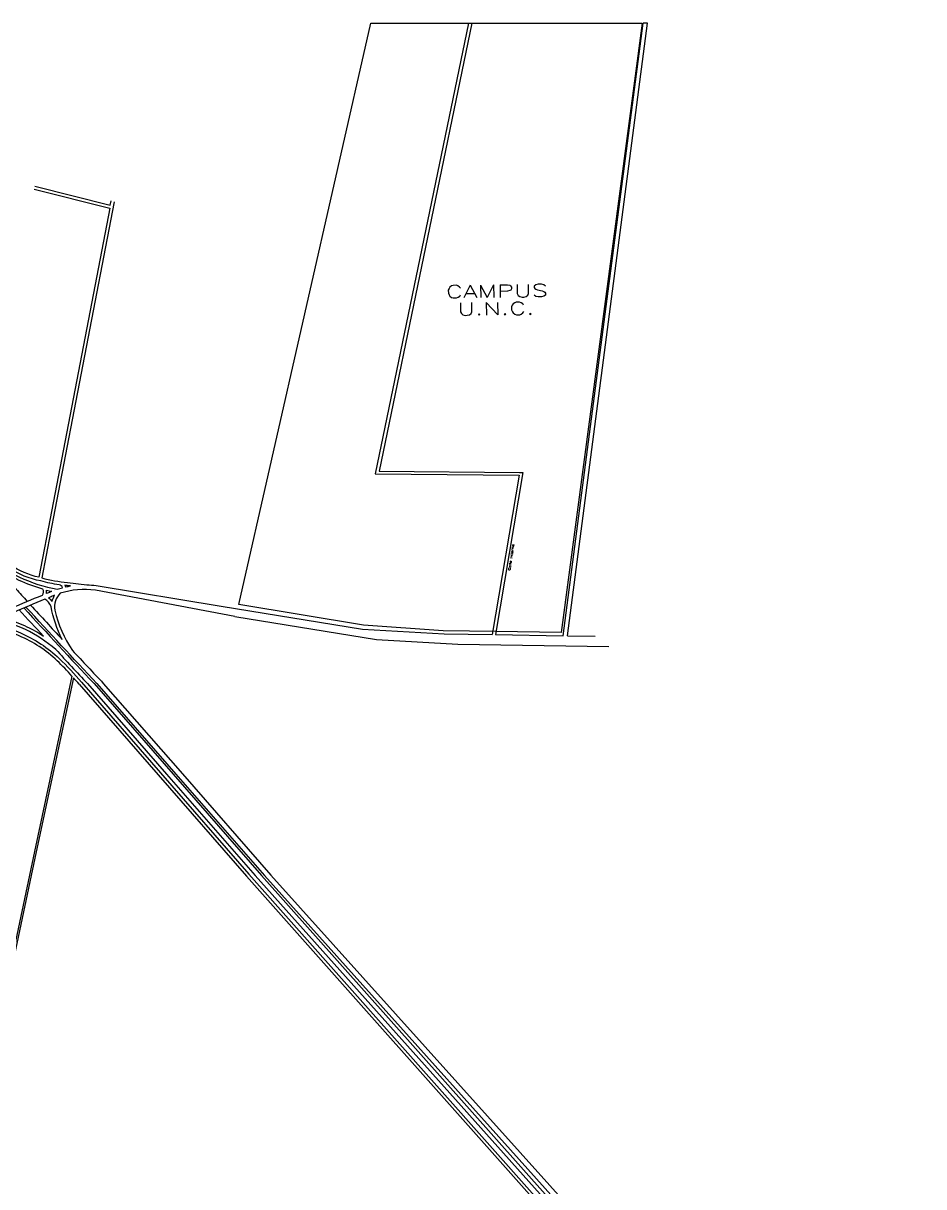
# Model space of a CAD drawing. Header units: millimetres. Extents: x 4374322 to 4409026, y 6503580 to 6534206.
# Drawn here: x 4402522 to 4406810, y 6514353 to 6519890 of the extents above; entities that cross this region are included whole.
import ezdxf

# ---------------------------------------------------------------- set-up
doc = ezdxf.new("R2010")
doc.units = ezdxf.units.MM
for name, color, linetype in [('LINEA CALLE', 252, 'Continuous'), ('NOMBRE BARRIO', 8, 'Continuous'), ('NOMBRE CALLE', 252, 'Continuous')]:
    doc.layers.add(name, color=color, linetype=linetype)
doc.styles.add('ROMANS', font='romans')

msp = doc.modelspace()

# ---------------------------------------------------------------- linework, layer by layer
at = {"layer": 'LINEA CALLE', "transparency": 33554687}
for p, q in [((4404642, 6519890.4), (4404198.2, 6517746.2)), ((4405093.3, 6516975.2), (4405474.4, 6519890.4))]:
    msp.add_line(p, q, dxfattribs=at)
for points in [[(4404772.7, 6516995.4), (4404521.2, 6516998.9), (4404141.3, 6517025.3), (4403548, 6517124.6), (4404176.4, 6519890.4), (4405469.5, 6519890.4), (4405083.7, 6516991.2), (4404772.7, 6516995.4)], [(4404657.6, 6519890.4), (4404216.3, 6517759.1), (4404885.4, 6517752.2), (4404900.1, 6517752.2), (4404770.1, 6516980.4)], [(4405113.8, 6516974.9), (4405494.9, 6519890.4), (4405474.4, 6519890.4)], [(4402573.1, 6519101.1), (4402933.5, 6519009.9), (4402657.3, 6517573.7)], [(4402576.8, 6519115.6), (4402936.3, 6519024.6), (4402940.4, 6519045.6)], [(4402954.7, 6519040.9), (4402672.6, 6517573.7)], [(4404198.2, 6517746.2), (4404883.2, 6517739)], [(4404883.2, 6517739), (4404755.4, 6516980.6)], [(4403464.1, 6517116.4), (4404138, 6517006.2), (4404525.6, 6516984.2), (4404755.4, 6516980.6)], [(4403530, 6517067.4), (4404203.8, 6516957.1), (4404591.5, 6516935.2), (4405310.3, 6516923.8)], [(4404770.1, 6516980.4), (4405093.3, 6516975.2)], [(4405113.8, 6516974.9), (4405244.5, 6516972.8)], [(4402761, 6516775.3), (4402583.6, 6515946.3), (4402180.6, 6514044.6), (4401550, 6514187.9)], [(4402753.9, 6516783.3), (4402575.2, 6515948.1), (4402174, 6514054.9), (4401551.7, 6514196.3)], [(4402787.8, 6516744.2), (4403164.1, 6516313.1), (4403585, 6515830.5), (4405009.2, 6514229.8)], [(4402799.3, 6516753.8), (4403175.6, 6516322.7), (4403596.5, 6515840.1), (4406546.9, 6512520)], [(4402828.4, 6516747.2), (4403204.7, 6516316.1), (4403625.6, 6515833.5), (4406784.1, 6512304.9)], [(4402858.8, 6516747.8), (4403235.1, 6516316.6), (4403656, 6515834), (4406627.2, 6512497)], [(4402872.7, 6516748), (4403249, 6516316.9), (4403669.9, 6515834.3), (4406647.6, 6512515.9)], [(4402903.1, 6516748.5), (4403279.5, 6516317.4), (4403700.3, 6515834.8), (4406809.9, 6512378.2)]]:
    msp.add_lwpolyline(points, dxfattribs=at)
for points in [[(4402343.9, 6517355.9, 0.127448), (4402684, 6517196.4, -0.015842), (4402708.4, 6517203.8, 0.310194), (4402693.3, 6517218.1, -0.034094), (4402605.7, 6517235.8, -0.102441), (4402453.3, 6517298.8, -0.045845), (4402313.1, 6517417.8, -0.011227), (4402168.2, 6517573.7, -0.011227)], [(4402657.3, 6517573.7), (4402595.7, 6517253.2, -0.09394), (4402461.9, 6517311.2, -0.045808), (4402323.8, 6517428.3, -0.010519), (4402188.3, 6517573.7, -0.010519)], [(4402672.6, 6517573.7), (4402610.4, 6517250.4, 0.050635), (4402732.6, 6517229.2), (4402824, 6517217.5, -0.027728), (4402868.5, 6517213.8), (4403464.1, 6517116.4)], [(4402753.9, 6516783.3, 0.019041), (4402683.3, 6516855.8, 0.08954), (4402502.9, 6516974.4), (4402413.7, 6517013.9, 0.124552), (4402344.7, 6517024.9, -0.075668), (4402285.9, 6517030.3, -0.200957), (4402189.3, 6517119.5, -0.220748), (4402175.4, 6517205.4, -0.298587), (4402198.1, 6517223.8, 0.024004), (4402215.7, 6517228.3, 0.000909), (4402213.9, 6517232.6, 0.072396), (4402181.3, 6517288.1, 0.072396)], [(4402487.1, 6517115.8, -0.00052), (4402446.2, 6517160.8, 0.000113), (4402337.5, 6517280.7, -0.041833), (4402401.5, 6517167.4, -0.1216), (4402408.1, 6517123.5, 0.304751), (4402427.5, 6517092.9, 0.044323), (4402465.6, 6517106.4, -0.008732), (4402613.1, 6517168.6, 0.263367), (4402615.4, 6517197, -0.079408), (4402396.4, 6517298, -0.000094), (4402487.2, 6517197.9, 0.000684), (4402540.8, 6517138.9)], [(4402747, 6517212.2), (4402731.1, 6517214.2, -0.004188), (4402720.1, 6517215.1, -0.061991), (4402723, 6517207.4, -0.015253), (4402747, 6517212.2)], [(4402676.4, 6516909.8, 0.061864), (4402532.9, 6517004.6, 0.036956), (4402438.4, 6517040.9, 0.068802), (4402354, 6517054.2, -0.313112), (4402245.8, 6517146.7), (4402245.8, 6517146.7, -0.014673), (4402243.7, 6517151.7, 0.013156), (4402221.2, 6517214.3, -0.026604), (4402200.1, 6517208.9, 0.307222), (4402189.7, 6517201.1, 0.223459), (4402202.4, 6517126.9, 0.201759), (4402290.3, 6517044.7, 0.074251), (4402343.6, 6517039.9, -0.12431), (4402419.7, 6517027.7), (4402508.8, 6516988.2, -0.089499), (4402693.6, 6516866.6, -0.028775), (4402799.3, 6516753.8)], [(4402659, 6517137.5, -0.082793), (4402670.9, 6517167.6, 0.007985), (4402659.7, 6517162.8, 0.001068), (4402641.6, 6517155.7, -0.080391), (4402659, 6517137.5)], [(4402668.8, 6517190.9, 0.000075), (4402668.7, 6517190.9, 0.000075)], [(4403530, 6517067.4), (4402865.4, 6517191.6, 0.111916), (4402698, 6517177.3, 0.255658), (4402672.8, 6517097.6, 0.096132), (4402755.8, 6516905.5, 0.001844), (4402903.1, 6516748.5)], [(4402556.9, 6517121.2, 0.001903), (4402707.3, 6516957.7, -0.073825), (4402654.1, 6517114.7, 0.183444), (4402624.5, 6517148.9, 0.008899), (4402474.8, 6517085.9, -0.044818), (4402432.5, 6517070.9, 0.095963), (4402435.8, 6517057.3, -0.005546), (4402442.7, 6517055.3, -0.036956), (4402539.3, 6517018.1, -0.03989), (4402617.9, 6516973, -0.001453), (4402503.1, 6517098.3)], [(4402525, 6517107.7, 0.004201), (4402858.8, 6516747.8)], [(4402872.7, 6516748, -0.00425), (4402534.9, 6517111.9, -0.001826)], [(4402676.4, 6516909.8, 0.001903), (4402828.4, 6516747.2)], [(4402787.8, 6516744.2, 0.007727), (4402761, 6516775.3, 0.007727)]]:
    msp.add_lwpolyline(points, format="xyb", dxfattribs=at)
msp.add_lwpolyline([(4402657.7, 6517186.4, 0.004437), (4402651.1, 6517183.6, 0.001104), (4402632.3, 6517176.2, 0.093162), (4402632.4, 6517192.4, 0.008489)], format="xyb", close=True, dxfattribs=at)

# ---------------------------------------------------------------- texts
at = {"layer": 'NOMBRE BARRIO', "transparency": 33554687, "style": 'ROMANS', "width": 1.5}
for s, p in [('CAMPUS', (4404534.8, 6518582.6)), ('U.N.C. ', (4404588.8, 6518499.7))]:
    msp.add_text(s, height=60, rotation=0.6788, dxfattribs=at).set_placement(p)
at = {"layer": 'NOMBRE CALLE', "transparency": 33554687, "style": 'ROMANS', "width": 1.5}
msp.add_text('Calle Interna', height=10, rotation=81.4699, dxfattribs=at).set_placement((4404840.9, 6517285.2))

doc.saveas('drawing.dxf')
